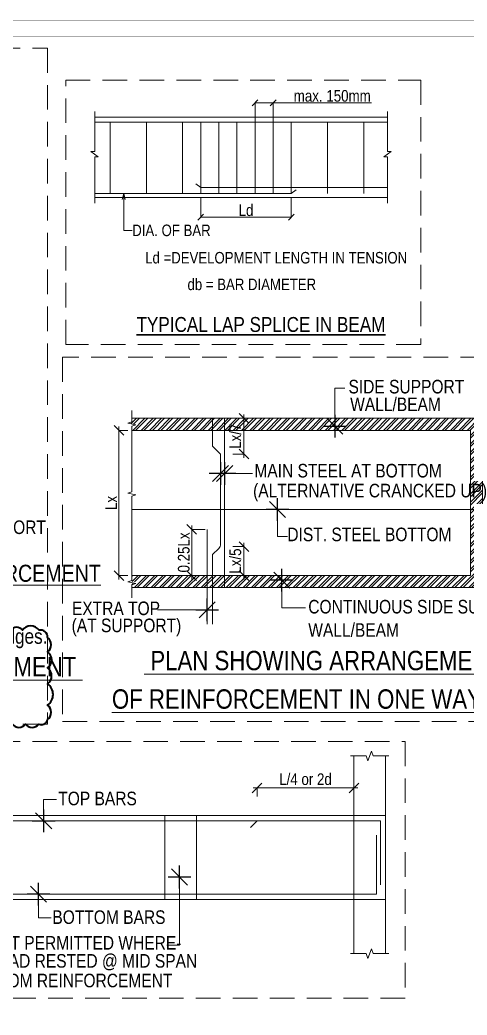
# Model space of a CAD drawing. Header units: millimetres. Extents: x 1112055 to 3390982, y -148532 to 766891.
# Drawn here: x 2629443 to 2640978, y 290158 to 315834 of the extents above; entities that cross this region are included whole.
import ezdxf

# ---------------------------------------------------------------- set-up
doc = ezdxf.new("R2010")
doc.units = ezdxf.units.MM
doc.header["$PDMODE"] = 35
doc.header["$PDSIZE"] = -25
doc.linetypes.add('Hidden', pattern=[9.524999999999999, 6.35, -3.175])
for name, color, linetype, lineweight in [('B BEAM', 148, 'Continuous', 13), ('B BEAM IN LINE', 250, 'Continuous', 0), ('B BEAM NO', 215, 'Continuous', 18), ('B COLUMN', 1, 'Hidden', 9), ('B STEEL', 34, 'Continuous', 15), ('B STEEL DIM', 216, 'Continuous', 13), ('B STEEL TEXT', 7, 'Continuous', 15), ('B TITLE BLOCK', 250, 'Continuous', 0), ('B-0', 7, 'Continuous', 13), ('B-COL NO', 7, 'Continuous', 5), ('B-HATCH', 251, 'Continuous', 0), ('B-P.C.C', 250, 'Continuous', 9), ('B-ST DIM', 250, 'Continuous', 18)]:
    doc.layers.add(name, color=color, linetype=linetype, lineweight=lineweight)
doc.styles.add('Q1', font='g13f12d.shx', dxfattribs={"width": 0.8})
doc.styles.add('rom100', font='romans.shx', dxfattribs={"width": 0.85})
doc.styles.add('SWINC', font='swissc.ttf')
doc.dimstyles.new('BH-STD', dxfattribs={"dimscale": 0, "dimtxt": 230, "dimasz": 125, "dimexe": 0, "dimexo": 100, "dimgap": 50, "dimtad": 1, "dimdec": 0, "dimzin": 1, "dimdsep": 46, "dimtxsty": 'Q1', "dimblk": 'ARCHTICK', "dimcen": 1, "dimdle": 100, "dimclrd": 250, "dimclre": 250, "dimclrt": 256, "dimadec": 0, "dimazin": 0, "dimtfac": 1, "dimtdec": 0, "dimtix": 1, "dimtofl": 0, "dimtmove": 0, "dimatfit": 2, "dimfxl": 1, "dimtolj": 1, "dimtzin": 0, "dimlwd": 9, "dimlwe": 9, "dimarcsym": 0})
doc.dimstyles.new('BHOOMI', dxfattribs={"dimtxt": 230, "dimasz": 150, "dimexe": 10, "dimexo": 0, "dimgap": 25, "dimtad": 1, "dimdec": 0, "dimzin": 0, "dimdsep": 46, "dimtxsty": 'SWINC', "dimblk": 'OBLIQUE', "dimcen": 0.09, "dimclrd": 250, "dimclre": 250, "dimclrt": 256, "dimaunit": 1, "dimadec": 3, "dimazin": 0, "dimtfac": 1, "dimtdec": 0, "dimtofl": 0, "dimtmove": 1, "dimatfit": 3, "dimfxl": 100, "dimtolj": 1, "dimtzin": 0, "dimlwd": 9, "dimlwe": 5, "dimarcsym": 0})
doc.dimstyles.new('MM100', dxfattribs={"dimscale": 100, "dimtxt": 3, "dimasz": 0.5, "dimexe": 0.5, "dimexo": 1, "dimgap": 0.375, "dimtad": 1, "dimdec": 0, "dimdsep": 46, "dimtxsty": 'rom100', "dimblk1": 'TICK', "dimblk2": 'TICK', "dimsah": 1, "dimcen": 1, "dimdle": 0.5, "dimse1": 1, "dimse2": 1, "dimclrd": 256, "dimclre": 256, "dimclrt": 256, "dimadec": 0, "dimazin": 0, "dimtfac": 1, "dimtdec": 0, "dimtix": 1, "dimtmove": 0, "dimatfit": 3, "dimldrblk": 'TICK', "dimfxl": 1, "dimtolj": 1, "dimtzin": 0, "dimarcsym": 0})

# ---------------------------------------------------------------- blocks, each defined once
blk = doc.blocks.new('_Oblique')
at = {"color": 0, "linetype": 'ByBlock', "lineweight": -2}
blk.add_line((-0.5, -0.5), (0.5, 0.5), dxfattribs=at)
blk = doc.blocks.new('*D2459')
at = {"layer": 'B-ST DIM', "lineweight": 0, "transparency": 16777216}
for p, q in [((2634931.999757621, 305554.9726024888), (2635223.729925586, 305554.9726024888)), ((2635223.729925586, 304533.4291224893), (2635223.729925586, 305654.9726024888)), ((2634931.999757621, 304633.4291224893), (2635223.729925586, 304633.4291224893))]:
    blk.add_line(p, q, dxfattribs=at)
at = {"layer": 'Defpoints', "color": 0, "transparency": 16777216}
for p in [(2634831.999757621, 305554.9726024888), (2635223.729925586, 305554.9726024888), (2634831.999757621, 304633.4291224893)]:
    blk.add_point(p, dxfattribs=at)
at = {"layer": 'B-ST DIM', "lineweight": 0, "transparency": 16777216, "xscale": 250, "yscale": 250, "zscale": 250}
for p, rotation in [((2635223.729925586, 305554.9726024888), 90), ((2635223.729925586, 304633.4291224893), 270)]:
    blk.add_blockref('_Oblique', p, dxfattribs=dict(at, rotation=rotation))
at = {"layer": 'B-ST DIM', "color": 6, "transparency": 16777216, "insert": (2635001.619535976, 305094.2008624882), "char_height": 300, "attachment_point": 5, "rotation": 90, "style": 'SWINC'}
blk.add_mtext('\\A1;Lx/7', dxfattribs=at)
blk = doc.blocks.new('*D2460')
at = {"layer": 'B-ST DIM', "lineweight": 0, "transparency": 16777216}
for p, q in [((2631997.444735685, 305343.2740724891), (2631997.444735685, 301397.2629426256)), ((2632226.287104961, 305243.2740724891), (2631997.444735685, 305243.2740724891)), ((2632226.287104961, 301497.2629426256), (2631997.444735685, 301497.2629426256))]:
    blk.add_line(p, q, dxfattribs=at)
at = {"layer": 'Defpoints', "color": 0, "transparency": 16777216}
for p in [(2632326.287104961, 305243.2740724891), (2631997.444735685, 301497.2629426256), (2632326.287104961, 301497.2629426256)]:
    blk.add_point(p, dxfattribs=at)
at = {"layer": 'B-ST DIM', "lineweight": 0, "transparency": 16777216, "xscale": 250, "yscale": 250, "zscale": 250}
for p, rotation in [((2631997.444735685, 305243.2740724891), 90), ((2631997.444735685, 301497.2629426256), 270)]:
    blk.add_blockref('_Oblique', p, dxfattribs=dict(at, rotation=rotation))
at = {"layer": 'B-ST DIM', "color": 6, "transparency": 16777216, "insert": (2631797.444735685, 303370.2685075565), "char_height": 300, "attachment_point": 5, "rotation": 90, "style": 'SWINC'}
blk.add_mtext('\\A1;Lx', dxfattribs=at)
blk = doc.blocks.new('*D2461')
at = {"layer": 'B-ST DIM', "lineweight": 0, "transparency": 16777216}
for p, q in [((2633875.652175515, 301397.2629426256), (2633875.652175515, 302789.6778275979)), ((2634220.838861207, 302689.6778275979), (2633875.652175515, 302689.6778275979)), ((2634188.05005671, 301497.2629426256), (2633875.652175515, 301497.2629426256))]:
    blk.add_line(p, q, dxfattribs=at)
at = {"layer": 'Defpoints', "color": 0, "transparency": 16777216}
for p in [(2633875.652175515, 302689.6778275979), (2634320.838861207, 302689.6778275979), (2634288.05005671, 301497.2629426256)]:
    blk.add_point(p, dxfattribs=at)
at = {"layer": 'B-ST DIM', "lineweight": 0, "transparency": 16777216, "xscale": 250, "yscale": 250, "zscale": 250}
for p, rotation in [((2633875.652175515, 302689.6778275979), 90), ((2633875.652175515, 301497.2629426256), 270)]:
    blk.add_blockref('_Oblique', p, dxfattribs=dict(at, rotation=rotation))
at = {"layer": 'B-ST DIM', "color": 6, "transparency": 16777216, "insert": (2633671.463863827, 302093.4703851109), "char_height": 300, "attachment_point": 5, "rotation": 90, "style": 'SWINC'}
blk.add_mtext('\\A1;0.25Lx', dxfattribs=at)
blk = doc.blocks.new('*D2462')
at = {"layer": 'B-ST DIM', "lineweight": 0, "transparency": 16777216}
for p, q in [((2634931.999757621, 302245.8195414956), (2635223.729925586, 302245.8195414956)), ((2635223.729925586, 301397.2629426256), (2635223.729925586, 302345.8195414956)), ((2634931.999757621, 301497.2629426256), (2635223.729925586, 301497.2629426256))]:
    blk.add_line(p, q, dxfattribs=at)
at = {"layer": 'Defpoints', "color": 0, "transparency": 16777216}
for p in [(2634831.999757621, 302245.8195414956), (2635223.729925586, 302245.8195414956), (2634831.999757621, 301497.2629426256)]:
    blk.add_point(p, dxfattribs=at)
at = {"layer": 'B-ST DIM', "lineweight": 0, "transparency": 16777216, "xscale": 250, "yscale": 250, "zscale": 250}
for p, rotation in [((2635223.729925586, 302245.8195414956), 90), ((2635223.729925586, 301497.2629426256), 270)]:
    blk.add_blockref('_Oblique', p, dxfattribs=dict(at, rotation=rotation))
at = {"layer": 'B-ST DIM', "color": 6, "transparency": 16777216, "insert": (2635001.619535976, 301871.5412420598), "char_height": 300, "attachment_point": 5, "rotation": 90, "style": 'SWINC'}
blk.add_mtext('\\A1;Lx/5', dxfattribs=at)
blk = doc.blocks.new('TICK')
for p, q in [((0, -1.171875), (0, 1.171875)), ((-1.171875, 0), (1.171875, 0)), ((-0.8286407592029263, -0.8286407592029831), (0.8286407592029263, 0.8286407592029831))]:
    blk.add_line(p, q)
blk = doc.blocks.new('*D2412')
at = {"layer": 'B-ST DIM', "lineweight": 0, "transparency": 16777216}
for p, q in [((2635462.442070256, 296020.0319161811), (2638157.996654906, 296020.0319161811)), ((2635562.442070256, 295793.2991624752), (2635562.442070256, 296020.0319161811)), ((2638057.996654906, 295793.2991623539), (2638057.996654906, 296020.0319161811))]:
    blk.add_line(p, q, dxfattribs=at)
at = {"layer": 'Defpoints', "color": 0, "transparency": 16777216}
for p in [(2638057.996654906, 296020.0319161811), (2635562.442070256, 295693.2991624752), (2638057.996654906, 295693.2991623539)]:
    blk.add_point(p, dxfattribs=at)
at = {"layer": 'B-ST DIM', "lineweight": 0, "transparency": 16777216, "xscale": 250, "yscale": 250, "zscale": 250, "rotation": 180}
blk.add_blockref('_Oblique', (2635562.442070256, 296020.0319161811), dxfattribs=at)
at = {"layer": 'B-ST DIM', "lineweight": 0, "transparency": 16777216, "xscale": 250, "yscale": 250, "zscale": 250}
blk.add_blockref('_Oblique', (2638057.996654906, 296020.0319161811), dxfattribs=at)
at = {"layer": 'B-ST DIM', "color": 6, "transparency": 16777216, "insert": (2636810.219362581, 296242.1423057915), "char_height": 300, "attachment_point": 5, "style": 'SWINC'}
blk.add_mtext('\\A1;L/4 or 2d', dxfattribs=at)
blk = doc.blocks.new('*D2396')
at = {"layer": 'B STEEL DIM', "color": 250, "lineweight": 0, "transparency": 16777216}
for p, q in [((2634107.439296658, 311250.0188308535), (2634107.439296658, 310734.2459405018)), ((2636442.938391651, 311250.0188308535), (2636442.938391651, 310734.2459405018)), ((2634107.439296658, 310744.2459405018), (2636442.938391651, 310744.2459405018))]:
    blk.add_line(p, q, dxfattribs=at)
at = {"layer": 'Defpoints', "color": 0, "transparency": 16777216}
for p in [(2634107.439296658, 311250.0188308535), (2636442.938391651, 311250.0188308535), (2636442.938391651, 310744.2459405018)]:
    blk.add_point(p, dxfattribs=at)
at = {"layer": 'B STEEL DIM', "color": 250, "lineweight": 0, "transparency": 16777216, "xscale": 150, "yscale": 150, "zscale": 150, "rotation": 180}
blk.add_blockref('_Oblique', (2634107.439296658, 310744.2459405018), dxfattribs=at)
at = {"layer": 'B STEEL DIM', "color": 250, "lineweight": 0, "transparency": 16777216, "xscale": 150, "yscale": 150, "zscale": 150}
blk.add_blockref('_Oblique', (2636442.938391651, 310744.2459405018), dxfattribs=at)
at = {"layer": 'B STEEL DIM', "transparency": 16777216, "insert": (2635275.188844154, 310921.4862002421), "char_height": 300, "attachment_point": 5, "style": 'SWINC'}
blk.add_mtext('\\A1;Ld', dxfattribs=at)
blk = doc.blocks.new('*D2397')
at = {"layer": 'B STEEL DIM', "color": 250, "lineweight": 0, "transparency": 16777216}
for p, q in [((2635508.738753649, 313066.518126958), (2635508.738753649, 313703.3764434932)), ((2635508.738753649, 313693.3764434932), (2635975.838572653, 313693.3764434932)), ((2635975.838572653, 313066.518126958), (2635975.838572653, 313703.3764434932)), ((2638514.950055669, 313693.3764434932), (2635975.838572653, 313693.3764434932))]:
    blk.add_line(p, q, dxfattribs=at)
at = {"layer": 'Defpoints', "color": 0, "transparency": 16777216}
for p in [(2635975.838572653, 313693.3764434932), (2635508.738753649, 313066.518126958), (2635975.838572653, 313066.518126958)]:
    blk.add_point(p, dxfattribs=at)
at = {"layer": 'B STEEL DIM', "color": 250, "lineweight": 0, "transparency": 16777216, "xscale": 150, "yscale": 150, "zscale": 150, "rotation": 180}
blk.add_blockref('_Oblique', (2635508.738753649, 313693.3764434932), dxfattribs=at)
at = {"layer": 'B STEEL DIM', "color": 250, "lineweight": 0, "transparency": 16777216, "xscale": 150, "yscale": 150, "zscale": 150}
blk.add_blockref('_Oblique', (2635975.838572653, 313693.3764434932), dxfattribs=at)
at = {"layer": 'B STEEL DIM', "transparency": 16777216, "insert": (2637499.950055669, 313872.3699499867), "char_height": 300, "attachment_point": 5, "style": 'SWINC'}
blk.add_mtext('\\A1;max. 150mm', dxfattribs=at)

msp = doc.modelspace()

# ---------------------------------------------------------------- hatches: boundary and pattern name
at = {"layer": 'B-HATCH', "lineweight": 0}
h = msp.add_hatch(dxfattribs=at)
h.set_pattern_fill('ANSI32', color=250, scale=406.5633000000001, angle=-6.490000000000002e-14, style=0)
h.set_pattern_definition([(44.99999999999994, (2624224.521777209, 320828.9395535898), (-107.8063749043426, 107.8063749043429), []), (44.99999999999994, (2624296.392693692, 320828.9395535898), (-107.8063749043426, 107.8063749043429), [])])
h.paths.add_polyline_path([(2632326.28710496, 305554.9726024887), (2632326.28710496, 305462.2161115299), (2632229.043844528, 305426.9323715849), (2632434.10903152, 305384.5918985254), (2632326.28710496, 305349.3081585823), (2632326.28710496, 305243.274072489), (2641066.842392647, 305243.274072489), (2641066.842392647, 301497.2629426254), (2632326.28710496, 301497.2629426254), (2632326.28710496, 301404.5064516657), (2632229.043844528, 301369.2227117235), (2632434.10903152, 301326.8822386621), (2632326.28710496, 301291.59849872), (2632326.28710496, 301185.5644126257), (2641378.540922649, 301185.5644126257), (2641378.540922649, 305554.9726024887)])

# ---------------------------------------------------------------- linework, layer by layer
at = {"color": 2, "lineweight": 35}
msp.add_lwpolyline([(2629252.811007199, 297667.7570031825, 0.52056705), (2629584.917821982, 297667.7570031825, 0.52056705), (2629928.054514387, 297667.7570031825, 0.52056705), (2630155.232567751, 297784.3479857385, 0.52056705), (2630155.232567751, 298155.6149311409, 0.52056705), (2630155.232567751, 298704.6788063812, 0.52056705), (2630155.232567751, 299114.1031662555, 0.52056705), (2630155.232567751, 299529.3541199589, 0.52056705), (2630155.232567751, 299897.7755195378, 0.52056705), (2629936.452232167, 300085.5920649622, 0.52056705), (2629506.377339744, 300085.5920649622, 0.52056705), (2629201.86780271, 300085.5920649622, 0.52056705)], format="xyb", dxfattribs=at)
at = {"layer": 'B BEAM', "ltscale": 15}
for p, q in [((2631372.48067634, 313326.0180264032), (2638921.683526734, 313326.0180264032)), ((2631372.48067634, 311250.0188308535), (2638921.683526734, 311250.0188308535))]:
    msp.add_line(p, q, dxfattribs=at)
at = {"layer": 'B BEAM'}
for p, q in [((2632326.28710496, 305462.2161115299), (2632326.28710496, 305760.2707206488)), ((2632229.043844528, 305426.9323715849), (2632326.28710496, 305462.2161115299)), ((2632434.10903152, 305384.5918985254), (2632229.043844528, 305426.9323715849)), ((2632326.28710496, 305349.3081585823), (2632434.10903152, 305384.5918985254)), ((2632326.28710496, 303656.3588466693), (2632326.28710496, 305349.3081585823)), ((2632229.043844528, 303621.0751067253), (2632326.28710496, 303656.3588466693)), ((2632434.10903152, 303578.7346336676), (2632229.043844528, 303621.0751067253)), ((2632326.28710496, 303543.4508937246), (2632434.10903152, 303578.7346336676)), ((2632326.28710496, 301369.204723974), (2632326.28710496, 303543.4508937246)), ((2632229.043844528, 301333.9209840291), (2632326.28710496, 301369.204723974)), ((2632434.10903152, 301291.5805109695), (2632229.043844528, 301333.9209840291)), ((2632326.28710496, 301256.2967710274), (2632434.10903152, 301291.5805109695)), ((2632326.28710496, 300919.3414523129), (2632326.28710496, 301256.2967710274)), ((2624633.608258882, 295302.9143310287), (2638057.999309795, 295302.9155400191)), ((2638872.087474565, 295302.910188355), (2638872.087474565, 293142.9094645986)), ((2624633.608473305, 293142.9123965483), (2638057.999554316, 293142.9117619023))]:
    msp.add_line(p, q, dxfattribs=at)
at = {"layer": 'B BEAM', "ltscale": 15}
for points in [[(2631372.48067634, 313466.607971116), (2631372.48067634, 312438.1339599798), (2631276.241230922, 312438.1339599798), (2631464.875131699, 312299.8087840406), (2631372.48067634, 312299.8087840406), (2631372.48067634, 311109.4288861388)], [(2638921.683526734, 313466.607971116), (2638921.683526734, 312438.1339599798), (2639017.922972152, 312438.1339599798), (2638829.289071376, 312299.8087840406), (2638921.683526734, 312299.8087840406), (2638921.683526734, 311109.4288861388)]]:
    msp.add_lwpolyline(points, dxfattribs=at)
at = {"layer": 'B BEAM'}
for points in [[(2632326.28710496, 301185.5644126257), (2641378.540922649, 301185.5644126257), (2641378.540922649, 305554.9726024887), (2632326.28710496, 305554.9726024887)], [(2632326.28710496, 301497.2629426254), (2641066.842392647, 301497.2629426254), (2641066.842392647, 305243.274072489), (2632326.28710496, 305243.274072489)]]:
    msp.add_lwpolyline(points, dxfattribs=at)
at = {"layer": 'B BEAM IN LINE', "color": 250, "linetype": 'Hidden', "lineweight": 0, "ltscale": 750}
for p, q in [((2633181.990421338, 295302.9137468452), (2633181.990421906, 293142.9137194222)), ((2633996.078341973, 295302.9133238825), (2633996.078341973, 293142.9120818598)), ((2638872.087719082, 295302.9102836573), (2638057.999309795, 295302.9115525482)), ((2638057.999309795, 295302.9107066216), (2638057.999309795, 293142.9120242829)), ((2638872.087474565, 293142.9095598992), (2638057.999554312, 293142.9028398993))]:
    msp.add_line(p, q, dxfattribs=at)
at = {"layer": 'B COLUMN', "linetype": 'Continuous'}
for p, q in [((2638057.999125464, 296842.364822939), (2638057.999309799, 295302.9121987661)), ((2638872.087230048, 296842.3633700653), (2638872.087230048, 295302.9110785131)), ((2638057.999125464, 291744.4425479167), (2638057.999554316, 293142.9114750098)), ((2638872.087015622, 291744.4412613532), (2638872.087444478, 293142.9101884481))]:
    msp.add_line(p, q, dxfattribs=at)
for points in [[(2638962.087230048, 296842.3633792927), (2638555.043177756, 296842.363337561), (2638510.04316509, 296965.9998168233), (2638420.04319041, 296718.7268398441), (2638375.043177756, 296842.363319105), (2637967.999125464, 296842.3632773731)], [(2638962.087015622, 291744.4412705805), (2638555.042963331, 291744.4412288486), (2638510.042950665, 291868.0777081111), (2638420.042975985, 291620.804731132), (2638375.042963331, 291744.4412103929), (2637967.998911038, 291744.441168661)]]:
    msp.add_lwpolyline(points, dxfattribs=at)
at = {"layer": 'B STEEL'}
for p, q in [((2631372.48067634, 313194.0180264032), (2638921.683526734, 313194.0180264032)), ((2635390.516377544, 294995.3028608996), (2635562.442559669, 295167.2290430286))]:
    msp.add_line(p, q, dxfattribs=at)
for points in [[(2631771.940201665, 313194.0180264032), (2631771.940201665, 311353.8187906304)], [(2632706.139839659, 313194.0180264032), (2632706.139839659, 311353.8187906304)], [(2633640.339477661, 313194.0180264032), (2633640.339477661, 311353.8187906304)], [(2634107.439296658, 313194.0180264032), (2634107.439296658, 311353.8187906304)], [(2634574.539115655, 313194.0180264032), (2634574.539115655, 311353.8187906304)], [(2635041.638934652, 313194.0180264032), (2635041.638934652, 311353.8187906304)], [(2635508.738753649, 313194.0180264032), (2635508.738753649, 311353.8187906304)], [(2635975.838572653, 313194.0180264032), (2635975.838572653, 311353.8187906304)], [(2636442.938391651, 313194.0180264032), (2636442.938391651, 311353.8187906304)], [(2637377.138029645, 313194.0180264032), (2637377.138029645, 311353.8187906304)], [(2638311.337667639, 313194.0180264032), (2638311.337667639, 311353.8187906304)], [(2638921.683526734, 311509.5187302986), (2634107.439296658, 311509.5187302986), (2633977.724956507, 311607.1584385959)], [(2636572.652731801, 311451.4584989296), (2636442.938391651, 311353.8187906304), (2631372.48067634, 311353.8187906304)], [(2634724.403476287, 305554.9726024887), (2634724.403476287, 301209.711939757)], [(2641378.540922649, 303203.8124043618), (2632326.28710496, 303203.8124043618)], [(2634276.26492699, 300244.6248545537), (2634276.26492699, 302689.6778275978)], [(2629450.40467177, 295167.2383928422), (2619747.165916737, 295167.2388247938)], [(2638747.215969584, 293515.1614189693), (2638747.215969584, 295167.2369641685), (2629450.40467177, 295167.2383928422)], [(2638637.897621119, 294798.4229228729), (2638637.897621119, 293278.5911181921), (2628861.519466858, 293278.5928235909)]]:
    msp.add_lwpolyline(points, dxfattribs=at)
msp.add_lwpolyline([(2634414.14820742, 300244.6248545537), (2634414.14820742, 302042.5378914953), (2634571.629998346, 302200.0196824234, 0.1989123673796577), (2634617.42985742, 302310.5903233525), (2634617.42985742, 304633.4291224892), (2634414.14820742, 304836.7107724885), (2634414.14820742, 305554.9726024887)], format="xyb", dxfattribs=at)
at = {"layer": 'B TITLE BLOCK', "color": 1, "const_width": 8.388907051957744}
msp.add_lwpolyline([(2535293.550730984, 315829.5185723824), (2657538.768018036, 315829.5185723887), (2657538.768018036, 235498.7531236414), (2535293.550730984, 235498.7531236353)], close=True, dxfattribs=at)
at = {"layer": 'B TITLE BLOCK', "color": 250, "const_width": 8.137147672194006}
msp.add_lwpolyline([(2535718.201595922, 315404.8677074434), (2657114.117153097, 315404.8677074495), (2657114.117153097, 235923.4039885925), (2535718.201595922, 235923.4039885863)], close=True, dxfattribs=at)
at = {"layer": 'B-P.C.C', "linetype": 'Hidden', "lineweight": 0, "ltscale": 100}
for points in [[(2608815.610453879, 315105.9279995206), (2630155.232567751, 315105.9279995206), (2630155.232567751, 297667.7570031825), (2608815.610453879, 297667.7570031825)], [(2630624.093206661, 314280.5759204505), (2639788.095614681, 314280.5759204505), (2639788.095614681, 307459.1524371391), (2630624.093206661, 307459.1524371391)], [(2644302.097714637, 307128.7004015676), (2630541.07008415, 307128.7004015676), (2630541.07008415, 297731.6270650541), (2644302.097714637, 297731.6270650541)], [(2608815.610453878, 297217.7570031825), (2639382.068353877, 297217.7570031825), (2639382.068353877, 290590.5556690972), (2608815.610453878, 290590.5556690972)]]:
    msp.add_lwpolyline(points, close=True, dxfattribs=at)

# ---------------------------------------------------------------- texts
at = {"layer": 'B BEAM NO', "lineweight": 30, "style": 'SWINC'}
msp.add_text('%%UTYPICAL LAP SPLICE IN BEAM', height=385.0000000000001, dxfattribs=at).set_placement((2632451.098072807, 307783.0544579658))
at = {"layer": 'B STEEL TEXT', "lineweight": 5, "style": 'SWINC'}
for s, p in [('DIA. OF BAR', (2632340.92033151, 310255.7884248914)), ('Ld =DEVELOPMENT LENGTH IN TENSION', (2632675.135535697, 309549.2687025713)), ('db = BAR DIAMETER', (2633766.60990545, 308861.7764577991))]:
    msp.add_text(s, height=297, dxfattribs=at).set_placement(p)
at = {"layer": 'B STEEL TEXT', "style": 'SWINC'}
for s, rotation, p in [('SIDE SUPPORT', 5.645919858835179e-05, (2637919.790551267, 306196.8495006871)), ('WALL/BEAM', 5.645919858835179e-05, (2637962.57729702, 305741.1549326626)), ('MAIN STEEL AT BOTTOM ', 5.645919858835179e-05, (2635491.577866268, 304028.7514300554)), ('(ALTERNATIVE CRANCKED UP) ', 5.645919858835179e-05, (2635458.604222811, 303515.1795207791)), ('SIDE SUPPORT', 5.651444809137099e-05, (2627130.134850876, 302569.3386394912)), ('DIST. STEEL BOTTOM', 5.645919858835179e-05, (2636342.375717344, 302384.1294367602)), ('EXTRA TOP', 5.645919858835179e-05, (2630785.784877225, 300477.4834590482)), ('CONTINUOUS SIDE SUPPORT', 5.645919858835179e-05, (2636882.153499136, 300519.4346062059)), ('(AT SUPPORT) ', 5.645919858835179e-05, (2630777.492502223, 300036.8593697606)), ('WALL/BEAM', 5.645919858835179e-05, (2636882.153499136, 299918.4622610577)), ('TOP BARS', 359.9999435175141, (2630432.284081705, 295571.686686432)), ('BOTTOM BARS', 359.9999435175141, (2630280.476223375, 292510.206083351)), ('LAPS ARE NOT PERMITTED WHERE-', 359.9999435175141, (2626526.141101946, 291847.7178152974)), ('HEAVY POINT LOAD RESTED @ MID SPAN ', 359.9999435175141, (2625813.341101946, 291381.85368222)), ('IN BOTTOM REINFORCEMENT', 359.9999435175141, (2627541.341101946, 290874.6874567589))]:
    msp.add_text(s, height=350, rotation=rotation, dxfattribs=at).set_placement(p)
at = {"layer": 'B-0', "color": 17, "lineweight": 0, "style": 'SWINC'}
msp.add_text('torsion reinforcement shall be provided at any corner of slab where slab is simply supported on both edges.', height=385.7888650513731, dxfattribs=at).set_placement((2609197.630015869, 299737.5132706671))
at = {"layer": 'B-COL NO', "color": 17, "style": 'SWINC'}
for s, height, p in [('%%U ARRANGEMENT OF REINFORCEMENT IN TWO WAY SLAB WITH TORSION REINFORCEMENT', 441.1939448455155, (2608957.311183845, 301335.8564010282)), ('%%U PLAN SHOWING ARRANGEMENT', 500, (2632649.090396743, 299055.3051876845)), ('%%UOF REINFORCEMENT IN ONE WAY SLAB', 500, (2631816.622864275, 298062.361420738))]:
    msp.add_text(s, height=height, dxfattribs=at).set_placement(p)
at = {"layer": 'B-COL NO', "color": 4, "style": 'SWINC'}
msp.add_text('%%ULAP LENGTH  IN SLAB STEEL SHOULD BE ALTERNATIVE OF DEVELOPMENT ', height=500, dxfattribs=at).set_placement((2609863.244951775, 298896.8015526846))

# ---------------------------------------------------------------- dimensions: what is measured, and where the dimension line sits
at = {"layer": 'B STEEL DIM'}
dim = msp.add_linear_dim(base=(2635975.838572653, 313693.3764434932), p1=(2635508.738753649, 313066.518126958), p2=(2635975.838572653, 313066.518126958), text='max. 150mm', dimstyle='BHOOMI', override={"dimtxt": 300, "dimlfac": 0.5, "dimtxsty": 'SWINC', "dimblk1": 'Oblique', "dimblk2": 'Oblique', "dimsah": 1, "dimlwd": 0, "dimlwe": 0}, dxfattribs=at)
dim.commit()
dim.dimension.update_dxf_attribs({"geometry": '*D2397', "text_midpoint": (2637499.950055669, 313693.3764434932), "dimtype": 128})
dim = msp.add_linear_dim(base=(2636442.938391651, 310744.2459405018), p1=(2634107.439296658, 311250.0188308535), p2=(2636442.938391651, 311250.0188308535), text='Ld', dimstyle='BHOOMI', override={"dimtxt": 300, "dimasz": 150, "dimlfac": 0.5, "dimtxsty": 'SWINC', "dimblk1": 'Oblique', "dimblk2": 'Oblique', "dimsah": 1, "dimlwd": 0, "dimlwe": 0}, dxfattribs=at)
dim.commit()
dim.dimension.update_dxf_attribs({"geometry": '*D2396', "text_midpoint": (2635275.188844154, 310921.4862002421)})
at = {"layer": 'B-ST DIM'}
for base, p1, p2, angle, text, picture, middle in [((2635223.729925586, 305554.9726024888), (2634831.99975762, 304633.4291224892), (2634831.99975762, 305554.9726024887), 90, 'Lx/7', '*D2459', (2635001.619535976, 305094.2008624882)), ((2631997.444735685, 301497.2629426256), (2632326.28710496, 305243.274072489), (2632326.28710496, 301497.2629426254), 90, 'Lx', '*D2460', (2631797.444735685, 303370.2685075565)), ((2633875.652175515, 302689.6778275979), (2634288.050056709, 301497.2629426254), (2634320.838861207, 302689.6778275978), 90, '0.25Lx', '*D2461', (2633671.463863827, 302093.4703851109)), ((2635223.729925586, 302245.8195414956), (2634831.99975762, 301497.2629426254), (2634831.99975762, 302245.8195414955), 90, 'Lx/5', '*D2462', (2635001.619535976, 301871.5412420598)), ((2638057.996654906, 296020.0319161811), (2635562.442070256, 295693.2991624752), (2638057.996654906, 295693.2991623539), 180, 'L/4 or 2d', '*D2412', (2636810.219362581, 296242.1423057915))]:
    dim = msp.add_linear_dim(base=base, p1=p1, p2=p2, angle=angle, text=text, dimstyle='BH-STD', override={"dimscale": 1, "dimtxt": 300, "dimasz": 250, "dimtxsty": 'SWINC', "dimblk1": 'Oblique', "dimblk2": 'Oblique', "dimsah": 1, "dimclrd": 256, "dimclre": 256, "dimclrt": 6, "dimlwd": 0, "dimlwe": 0}, dxfattribs=at)
    dim.commit()
    dim.dimension.update_dxf_attribs({"geometry": picture, "text_midpoint": middle})

# ---------------------------------------------------------------- leaders
at = {"layer": 'B STEEL TEXT'}
for points, dimstyle, override in [([(2632119.968845333, 311353.8187906304), (2632119.968845333, 310404.5038657533), (2632341.528711552, 310404.5038657533)], 'BHOOMI', {"dimtad": 0, "dimtxsty": 'SWINC', "dimclrd": 256, "dimldrblk": 'Open30'}), ([(2637566.592608255, 305353.9449906333), (2637566.592608255, 306333.7332849998), (2637820.910391783, 306333.7332849998)], 'MM100', {"dimscale": 1, "dimasz": 250, "dimtad": 0, "dimtxsty": 'SWINC', "dimlwd": 5}), ([(2634617.42985742, 304131.354978163), (2635331.83383737, 304131.354978163)], 'MM100', {"dimscale": 1, "dimasz": 250, "dimtad": 0, "dimtxsty": 'SWINC', "dimlwd": 5}), ([(2634724.403476287, 304131.354978163), (2635438.807456237, 304131.354978163)], 'MM100', {"dimscale": 1, "dimasz": 250, "dimtad": 0, "dimtxsty": 'SWINC', "dimlwd": 5}), ([(2636089.57219065, 303203.8124043618), (2636089.57219065, 302504.9357487019), (2636343.17945587, 302504.9357487019)], 'MM100', {"dimscale": 1, "dimasz": 250, "dimtad": 0, "dimtxsty": 'SWINC', "dimlwd": 5}), ([(2636199.681110992, 301381.7883610784), (2636199.681110992, 300665.0857865906), (2636813.822740958, 300665.0857865906)], 'MM100', {"dimscale": 1, "dimasz": 250, "dimtad": 0, "dimtxsty": 'SWINC', "dimlwd": 5}), ([(2634276.26492699, 300616.0033160264), (2632994.465310064, 300616.0033160264)], 'MM100', {"dimscale": 1, "dimasz": 250, "dimtad": 0, "dimtxsty": 'SWINC', "dimlwd": 5}), ([(2630055.648559717, 295167.2347168229, -1.758439793775323e-09), (2630055.648559717, 295717.1405596049, -1.758439793775323e-09), (2630386.834037703, 295717.1405596049, -1.758439793775323e-09)], 'MM100', {"dimscale": 1, "dimasz": 250, "dimtad": 0, "dimtxsty": 'SWINC', "dimlwd": 5}), ([(2633557.787977101, 293719.9878542572), (2633557.787977101, 291960.1269542573), (2633230.0376771, 291960.1269542573)], 'MM100', {"dimscale": 1, "dimasz": 250, "dimtad": 0, "dimtxsty": 'SWINC', "dimlwd": 5}), ([(2629919.902544045, 293278.5979477903, -1.758439793775324e-09), (2629919.902544045, 292667.3594523878, -1.758439793775324e-09), (2630251.088022033, 292667.3594523878, -1.758439793775324e-09)], 'MM100', {"dimscale": 1, "dimasz": 250, "dimtad": 0, "dimtxsty": 'SWINC', "dimlwd": 5})]:
    msp.add_leader(points, dimstyle=dimstyle, override=override, dxfattribs=at)

doc.saveas('drawing.dxf')
